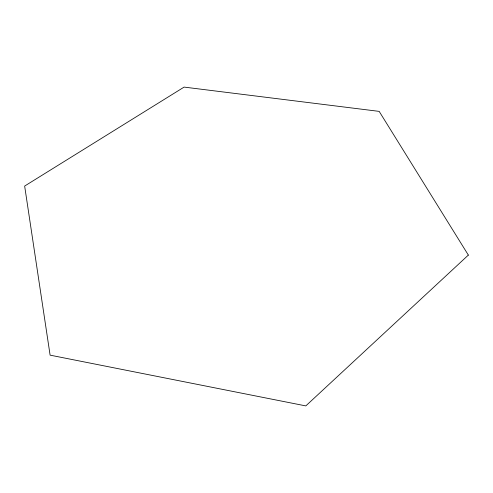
<?xml version="1.0" encoding="UTF-8"?>
<svg xmlns="http://www.w3.org/2000/svg" width="493" height="493" viewBox="0 0 493 493"><rect width="100%" height="100%" fill="white"/><g stroke="black" fill="none" stroke-linecap="round" stroke-linejoin="round"><path stroke-width="0.74" d="M468.35 255.091L305.802 405.905L50.101 355.151L24.65 186.058L184.099 87.095L379.179 111.381L468.35 255.091"/></g></svg>
